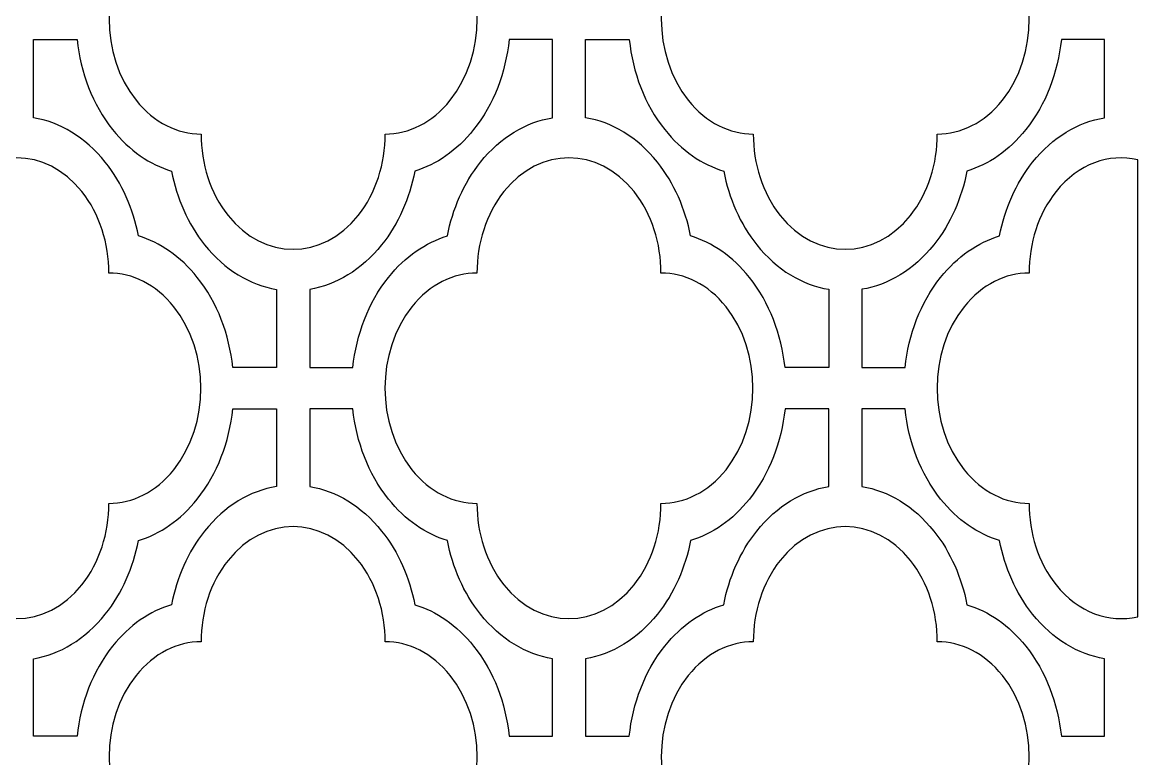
# Model space of a CAD drawing. Header units: centimetres. Extents: x -88 to 88, y -108 to 108.
# Drawn here: x -60.5 to -6.4, y 35.7 to 71.5 of the extents above; entities that cross this region are included whole.
import ezdxf

# ---------------------------------------------------------------- set-up
doc = ezdxf.new("R2010")
doc.units = ezdxf.units.CM
doc.header["$MEASUREMENT"] = 0
doc.layers.add('layer 1', color=7, linetype='Continuous')

msp = doc.modelspace()

# ---------------------------------------------------------------- linework, layer by layer
at = {"layer": 'layer 1', "color": 114}
for points, knots in [([(-42.93481, 66.0693), (-42.9353, 64.63864), (-43.37127, 63.20817), (-44.24271, 62.11687), (-44.24271, 62.11687), (-45.98659, 59.93302), (-48.81504, 59.93304), (-50.55892, 62.11687), (-50.55892, 62.11687), (-51.43035, 63.20817), (-51.86634, 64.63862), (-51.86683, 66.0693), (-51.86683, 66.0693), (-53.00926, 66.0699), (-54.15155, 66.61587), (-55.02298, 67.70716), (-55.02298, 67.70716), (-56.76686, 69.891), (-56.76686, 73.43304), (-55.02298, 75.61687), (-55.02298, 75.61687), (-54.1516, 76.70809), (-53.00941, 77.25405), (-51.86705, 77.25473), (-51.86705, 77.25473), (-51.86657, 78.68547), (-51.43056, 80.11602), (-50.55908, 81.20737), (-50.55908, 81.20737), (-48.81511, 83.39132), (-45.98652, 83.3913), (-44.24256, 81.20736), (-44.24256, 81.20736), (-43.37108, 80.11602), (-42.93508, 78.68549), (-42.93459, 77.25476), (-42.93459, 77.25476), (-41.79223, 77.25407), (-40.65003, 76.70809), (-39.77865, 75.61687), (-39.77865, 75.61687), (-38.03477, 73.43304), (-38.03477, 69.891), (-39.77865, 67.70716), (-39.77865, 67.70716), (-40.65009, 66.61587), (-41.79236, 66.0699), (-42.93481, 66.0693)], [0, 0, 0, 0, 0.07692308, 0.07692308, 0.07692308, 0.07692308, 0.15384615, 0.15384615, 0.15384615, 0.15384615, 0.23076923, 0.23076923, 0.23076923, 0.23076923, 0.30769231, 0.30769231, 0.30769231, 0.30769231, 0.38461538, 0.38461538, 0.38461538, 0.38461538, 0.46153846, 0.46153846, 0.46153846, 0.46153846, 0.53846154, 0.53846154, 0.53846154, 0.53846154, 0.61538462, 0.61538462, 0.61538462, 0.61538462, 0.69230769, 0.69230769, 0.69230769, 0.69230769, 0.76923077, 0.76923077, 0.76923077, 0.76923077, 0.84615385, 0.84615385, 0.84615385, 0.84615385, 1, 1, 1, 1]), ([(-25.06943, 77.25501), (-25.06894, 78.68567), (-24.63297, 80.11614), (-23.76153, 81.20744), (-23.76153, 81.20744), (-22.01764, 83.39129), (-19.1892, 83.39128), (-17.44532, 81.20744), (-17.44532, 81.20744), (-16.57389, 80.11614), (-16.1379, 78.68569), (-16.13741, 77.25501), (-16.13741, 77.25501), (-14.99497, 77.25441), (-13.85269, 76.70844), (-12.98126, 75.61715), (-12.98126, 75.61715), (-11.23738, 73.43331), (-11.23738, 69.89127), (-12.98126, 67.70744), (-12.98126, 67.70744), (-13.85264, 66.61622), (-14.99482, 66.07026), (-16.13719, 66.06958), (-16.13719, 66.06958), (-16.13767, 64.63884), (-16.57367, 63.20829), (-17.44516, 62.11694), (-17.44516, 62.11694), (-19.18912, 59.93299), (-22.01771, 59.93301), (-23.76168, 62.11695), (-23.76168, 62.11695), (-24.63316, 63.20829), (-25.06916, 64.63882), (-25.06964, 66.06956), (-25.06964, 66.06956), (-26.21201, 66.07024), (-27.3542, 66.61622), (-28.22558, 67.70744), (-28.22558, 67.70744), (-29.96947, 69.89127), (-29.96947, 73.43331), (-28.22558, 75.61715), (-28.22558, 75.61715), (-27.35415, 76.70844), (-26.21187, 77.25441), (-25.06943, 77.25501)], [0, 0, 0, 0, 0.07692308, 0.07692308, 0.07692308, 0.07692308, 0.15384615, 0.15384615, 0.15384615, 0.15384615, 0.23076923, 0.23076923, 0.23076923, 0.23076923, 0.30769231, 0.30769231, 0.30769231, 0.30769231, 0.38461538, 0.38461538, 0.38461538, 0.38461538, 0.46153846, 0.46153846, 0.46153846, 0.46153846, 0.53846154, 0.53846154, 0.53846154, 0.53846154, 0.61538462, 0.61538462, 0.61538462, 0.61538462, 0.69230769, 0.69230769, 0.69230769, 0.69230769, 0.76923077, 0.76923077, 0.76923077, 0.76923077, 0.84615385, 0.84615385, 0.84615385, 0.84615385, 1, 1, 1, 1]), ([(-48.20475, 54.7377), (-48.20475, 54.7377), (-48.20474, 58.53175), (-48.20474, 58.53175), (-48.20474, 58.53175), (-49.48168, 58.74401), (-50.71506, 59.46437), (-51.69605, 60.69286), (-51.69605, 60.69286), (-52.51343, 61.71646), (-53.04913, 62.95947), (-53.30312, 64.27066), (-53.30312, 64.27066), (-54.35014, 64.58875), (-55.34273, 65.25956), (-56.16011, 66.28315), (-56.16011, 66.28315), (-57.14114, 67.51169), (-57.71641, 69.05628), (-57.88588, 70.65547), (-57.88588, 70.65547), (-57.88588, 70.65547), (-60.0081, 70.65544), (-60.0081, 70.65544), (-60.0081, 70.65544), (-60.0081, 70.65544), (-60.00811, 66.86111), (-60.00811, 66.86111), (-60.00811, 66.86111), (-58.73114, 66.64886), (-57.49778, 65.92847), (-56.51679, 64.69998), (-56.51679, 64.69998), (-55.69942, 63.67639), (-55.16375, 62.43339), (-54.90975, 61.12223), (-54.90975, 61.12223), (-53.86271, 60.80415), (-52.87011, 60.13329), (-52.05273, 59.10969), (-52.05273, 59.10969), (-51.07175, 57.88122), (-50.4965, 56.33673), (-50.32699, 54.73764), (-50.32699, 54.73764), (-50.32699, 54.73764), (-48.20475, 54.7377), (-48.20475, 54.7377)], [0, 0, 0, 0, 0.07692308, 0.07692308, 0.07692308, 0.07692308, 0.15384615, 0.15384615, 0.15384615, 0.15384615, 0.23076923, 0.23076923, 0.23076923, 0.23076923, 0.30769231, 0.30769231, 0.30769231, 0.30769231, 0.38461538, 0.38461538, 0.38461538, 0.38461538, 0.46153846, 0.46153846, 0.46153846, 0.46153846, 0.53846154, 0.53846154, 0.53846154, 0.53846154, 0.61538462, 0.61538462, 0.61538462, 0.61538462, 0.69230769, 0.69230769, 0.69230769, 0.69230769, 0.76923077, 0.76923077, 0.76923077, 0.76923077, 0.84615385, 0.84615385, 0.84615385, 0.84615385, 1, 1, 1, 1]), ([(-46.5969, 54.7377), (-46.5969, 54.7377), (-46.59689, 58.53172), (-46.59689, 58.53172), (-46.59689, 58.53172), (-45.31993, 58.74396), (-44.08658, 59.46436), (-43.10559, 60.69286), (-43.10559, 60.69286), (-42.28822, 61.71643), (-41.75252, 62.95947), (-41.49853, 64.27065), (-41.49853, 64.27065), (-40.4515, 64.58873), (-39.45891, 65.25955), (-38.64152, 66.28314), (-38.64152, 66.28314), (-37.66051, 67.51166), (-37.08525, 69.05625), (-36.91577, 70.65542), (-36.91577, 70.65542), (-36.91577, 70.65542), (-34.81855, 70.65542), (-34.81855, 70.65542), (-34.81855, 70.65542), (-34.81855, 70.65542), (-34.81855, 69.62255), (-34.81855, 69.62255), (-34.81855, 69.62255), (-34.81855, 69.62255), (-34.81855, 66.86139), (-34.81855, 66.86139), (-34.81855, 66.86139), (-36.09551, 66.64915), (-37.32886, 65.92875), (-38.30985, 64.70025), (-38.30985, 64.70025), (-39.12722, 63.67667), (-39.66292, 62.43364), (-39.91691, 61.12246), (-39.91691, 61.12246), (-40.96394, 60.80438), (-41.95653, 60.13356), (-42.77392, 59.10997), (-42.77392, 59.10997), (-43.75493, 57.88145), (-44.33019, 56.33686), (-44.49967, 54.73768), (-44.49967, 54.73768), (-44.49967, 54.73768), (-46.5969, 54.7377), (-46.5969, 54.7377)], [0, 0, 0, 0, 0.07142857, 0.07142857, 0.07142857, 0.07142857, 0.14285714, 0.14285714, 0.14285714, 0.14285714, 0.21428571, 0.21428571, 0.21428571, 0.21428571, 0.28571429, 0.28571429, 0.28571429, 0.28571429, 0.35714286, 0.35714286, 0.35714286, 0.35714286, 0.42857143, 0.42857143, 0.42857143, 0.42857143, 0.5, 0.5, 0.5, 0.5, 0.57142857, 0.57142857, 0.57142857, 0.57142857, 0.64285714, 0.64285714, 0.64285714, 0.64285714, 0.71428571, 0.71428571, 0.71428571, 0.71428571, 0.78571429, 0.78571429, 0.78571429, 0.78571429, 0.85714286, 0.85714286, 0.85714286, 0.85714286, 1, 1, 1, 1]), ([(-21.40734, 54.73768), (-21.40734, 54.73768), (-21.40733, 58.532), (-21.40733, 58.532), (-21.40733, 58.532), (-22.6843, 58.74425), (-23.91766, 59.46464), (-24.89865, 60.69313), (-24.89865, 60.69313), (-25.71602, 61.71671), (-26.25169, 62.95972), (-26.50569, 64.27088), (-26.50569, 64.27088), (-27.55273, 64.58896), (-28.54533, 65.25982), (-29.36271, 66.28342), (-29.36271, 66.28342), (-30.34369, 67.51189), (-30.91894, 69.05638), (-31.08845, 70.65547), (-31.08845, 70.65547), (-31.08845, 70.65547), (-33.2107, 70.65544), (-33.2107, 70.65544), (-33.2107, 70.65544), (-33.2107, 70.65544), (-33.2107, 69.67482), (-33.2107, 69.67482), (-33.2107, 69.67482), (-33.2107, 69.67482), (-33.2107, 66.86136), (-33.2107, 66.86136), (-33.2107, 66.86136), (-31.93376, 66.6491), (-30.70038, 65.92873), (-29.71939, 64.70025), (-29.71939, 64.70025), (-28.90201, 63.67665), (-28.36631, 62.43364), (-28.11232, 61.12245), (-28.11232, 61.12245), (-27.0653, 60.80436), (-26.07271, 60.13354), (-25.25533, 59.10996), (-25.25533, 59.10996), (-24.2743, 57.88142), (-23.69903, 56.33683), (-23.52956, 54.73764), (-23.52956, 54.73764), (-23.52956, 54.73764), (-21.40734, 54.73768), (-21.40734, 54.73768)], [0, 0, 0, 0, 0.07142857, 0.07142857, 0.07142857, 0.07142857, 0.14285714, 0.14285714, 0.14285714, 0.14285714, 0.21428571, 0.21428571, 0.21428571, 0.21428571, 0.28571429, 0.28571429, 0.28571429, 0.28571429, 0.35714286, 0.35714286, 0.35714286, 0.35714286, 0.42857143, 0.42857143, 0.42857143, 0.42857143, 0.5, 0.5, 0.5, 0.5, 0.57142857, 0.57142857, 0.57142857, 0.57142857, 0.64285714, 0.64285714, 0.64285714, 0.64285714, 0.71428571, 0.71428571, 0.71428571, 0.71428571, 0.78571429, 0.78571429, 0.78571429, 0.78571429, 0.85714286, 0.85714286, 0.85714286, 0.85714286, 1, 1, 1, 1]), ([(-19.7995, 54.7377), (-19.7995, 54.7377), (-19.79954, 58.53199), (-19.79954, 58.53199), (-19.79954, 58.53199), (-18.52257, 58.74423), (-17.2892, 59.46462), (-16.30819, 60.69313), (-16.30819, 60.69313), (-15.49082, 61.7167), (-14.95512, 62.95972), (-14.70111, 64.27089), (-14.70111, 64.27089), (-13.65409, 64.58896), (-12.66149, 65.25984), (-11.84413, 66.28342), (-11.84413, 66.28342), (-10.86316, 67.51187), (-10.28787, 69.05634), (-10.11836, 70.65541), (-10.11836, 70.65541), (-10.11836, 70.65541), (-8.02115, 70.65541), (-8.02115, 70.65541), (-8.02115, 70.65541), (-8.02115, 70.65541), (-8.02115, 70.65541), (-8.02115, 70.65541), (-8.02115, 70.65541), (-8.02115, 70.65541), (-8.02114, 69.63229), (-8.02114, 69.63229), (-8.02114, 69.63229), (-8.02114, 69.63229), (-8.0211, 66.86112), (-8.0211, 66.86112), (-8.0211, 66.86112), (-9.29808, 66.64888), (-10.53145, 65.92849), (-11.51246, 64.69998), (-11.51246, 64.69998), (-12.32982, 63.67641), (-12.86553, 62.43339), (-13.11953, 61.12222), (-13.11953, 61.12222), (-14.16656, 60.80415), (-15.15915, 60.13327), (-15.97652, 59.10969), (-15.97652, 59.10969), (-16.95748, 57.88124), (-17.53278, 56.33677), (-17.70229, 54.7377), (-17.70229, 54.7377), (-17.70229, 54.7377), (-19.7995, 54.7377), (-19.7995, 54.7377)], [0, 0, 0, 0, 0.06666667, 0.06666667, 0.06666667, 0.06666667, 0.13333333, 0.13333333, 0.13333333, 0.13333333, 0.2, 0.2, 0.2, 0.2, 0.26666667, 0.26666667, 0.26666667, 0.26666667, 0.33333333, 0.33333333, 0.33333333, 0.33333333, 0.4, 0.4, 0.4, 0.4, 0.46666667, 0.46666667, 0.46666667, 0.46666667, 0.53333333, 0.53333333, 0.53333333, 0.53333333, 0.6, 0.6, 0.6, 0.6, 0.66666667, 0.66666667, 0.66666667, 0.66666667, 0.73333333, 0.73333333, 0.73333333, 0.73333333, 0.8, 0.8, 0.8, 0.8, 0.86666667, 0.86666667, 0.86666667, 0.86666667, 1, 1, 1, 1]), ([(-56.34601, 48.1381), (-56.3465, 46.70744), (-56.78247, 45.27697), (-57.65391, 44.18567), (-57.65391, 44.18567), (-59.3978, 42.00182), (-62.22624, 42.00183), (-63.97012, 44.18567), (-63.97012, 44.18567), (-64.84155, 45.27697), (-65.27754, 46.70741), (-65.27803, 48.1381), (-65.27803, 48.1381), (-66.42047, 48.1387), (-67.56275, 48.68467), (-68.43418, 49.77595), (-68.43418, 49.77595), (-70.17806, 51.9598), (-70.17806, 55.50184), (-68.43418, 57.68567), (-68.43418, 57.68567), (-67.5628, 58.77689), (-66.42062, 59.32285), (-65.27825, 59.32353), (-65.27825, 59.32353), (-65.27777, 60.75427), (-64.84177, 62.18482), (-63.97028, 63.27617), (-63.97028, 63.27617), (-62.22632, 65.46012), (-59.39773, 65.4601), (-57.65376, 63.27616), (-57.65376, 63.27616), (-56.78228, 62.18482), (-56.34628, 60.75429), (-56.3458, 59.32355), (-56.3458, 59.32355), (-55.20343, 59.32287), (-54.06124, 58.77689), (-53.18986, 57.68567), (-53.18986, 57.68567), (-51.44597, 55.50184), (-51.44597, 51.9598), (-53.18986, 49.77595), (-53.18986, 49.77595), (-54.06129, 48.68467), (-55.20357, 48.1387), (-56.34601, 48.1381)], [0, 0, 0, 0, 0.07692308, 0.07692308, 0.07692308, 0.07692308, 0.15384615, 0.15384615, 0.15384615, 0.15384615, 0.23076923, 0.23076923, 0.23076923, 0.23076923, 0.30769231, 0.30769231, 0.30769231, 0.30769231, 0.38461538, 0.38461538, 0.38461538, 0.38461538, 0.46153846, 0.46153846, 0.46153846, 0.46153846, 0.53846154, 0.53846154, 0.53846154, 0.53846154, 0.61538462, 0.61538462, 0.61538462, 0.61538462, 0.69230769, 0.69230769, 0.69230769, 0.69230769, 0.76923077, 0.76923077, 0.76923077, 0.76923077, 0.84615385, 0.84615385, 0.84615385, 0.84615385, 1, 1, 1, 1]), ([(-38.48063, 59.32381), (-38.48014, 60.75447), (-38.04417, 62.18494), (-37.17273, 63.27624), (-37.17273, 63.27624), (-35.42885, 65.46008), (-32.6004, 65.46007), (-30.85652, 63.27624), (-30.85652, 63.27624), (-29.98509, 62.18494), (-29.5491, 60.75449), (-29.54861, 59.32381), (-29.54861, 59.32381), (-28.40618, 59.32321), (-27.26389, 58.77724), (-26.39246, 57.68595), (-26.39246, 57.68595), (-24.64858, 55.5021), (-24.64858, 51.96007), (-26.39246, 49.77623), (-26.39246, 49.77623), (-27.26384, 48.68501), (-28.40603, 48.13906), (-29.54839, 48.13838), (-29.54839, 48.13838), (-29.54887, 46.70764), (-29.98488, 45.27709), (-30.85636, 44.18574), (-30.85636, 44.18574), (-32.60033, 42.00179), (-35.42892, 42.00181), (-37.17288, 44.18575), (-37.17288, 44.18575), (-38.04436, 45.27709), (-38.48036, 46.70762), (-38.48085, 48.13835), (-38.48085, 48.13835), (-39.62321, 48.13904), (-40.76541, 48.68501), (-41.63679, 49.77623), (-41.63679, 49.77623), (-43.38067, 51.96007), (-43.38067, 55.5021), (-41.63679, 57.68595), (-41.63679, 57.68595), (-40.76535, 58.77724), (-39.62308, 59.32321), (-38.48063, 59.32381)], [0, 0, 0, 0, 0.07692308, 0.07692308, 0.07692308, 0.07692308, 0.15384615, 0.15384615, 0.15384615, 0.15384615, 0.23076923, 0.23076923, 0.23076923, 0.23076923, 0.30769231, 0.30769231, 0.30769231, 0.30769231, 0.38461538, 0.38461538, 0.38461538, 0.38461538, 0.46153846, 0.46153846, 0.46153846, 0.46153846, 0.53846154, 0.53846154, 0.53846154, 0.53846154, 0.61538462, 0.61538462, 0.61538462, 0.61538462, 0.69230769, 0.69230769, 0.69230769, 0.69230769, 0.76923077, 0.76923077, 0.76923077, 0.76923077, 0.84615385, 0.84615385, 0.84615385, 0.84615385, 1, 1, 1, 1]), ([(-6.41334, 64.82333), (-6.41334, 64.82333), (-6.41334, 42.63859), (-6.41334, 42.63859), (-6.41334, 42.63859), (-7.80699, 42.32097), (-9.2981, 42.83667), (-10.37533, 44.18567), (-10.37533, 44.18567), (-11.24676, 45.27697), (-11.68274, 46.70741), (-11.68324, 48.1381), (-11.68324, 48.1381), (-12.82567, 48.1387), (-13.96795, 48.68467), (-14.83939, 49.77595), (-14.83939, 49.77595), (-16.58326, 51.9598), (-16.58326, 55.50184), (-14.83939, 57.68567), (-14.83939, 57.68567), (-13.96801, 58.77689), (-12.82582, 59.32285), (-11.68346, 59.32353), (-11.68346, 59.32353), (-11.68298, 60.75427), (-11.24697, 62.18482), (-10.37549, 63.27617), (-10.37549, 63.27617), (-9.29821, 64.62523), (-7.80705, 65.14096), (-6.41334, 64.82333)], [0, 0, 0, 0, 0.11111111, 0.11111111, 0.11111111, 0.11111111, 0.22222222, 0.22222222, 0.22222222, 0.22222222, 0.33333333, 0.33333333, 0.33333333, 0.33333333, 0.44444444, 0.44444444, 0.44444444, 0.44444444, 0.55555556, 0.55555556, 0.55555556, 0.55555556, 0.66666667, 0.66666667, 0.66666667, 0.66666667, 0.77777778, 0.77777778, 0.77777778, 0.77777778, 1, 1, 1, 1]), ([(-60.0081, 36.83781), (-60.0081, 36.83781), (-57.88586, 36.8378), (-57.88586, 36.8378), (-57.88586, 36.8378), (-57.71639, 38.43698), (-57.14113, 39.98157), (-56.16011, 41.21009), (-56.16011, 41.21009), (-55.34273, 42.23367), (-54.35013, 42.9045), (-53.3031, 43.22258), (-53.3031, 43.22258), (-53.04911, 44.53376), (-52.51341, 45.77679), (-51.69605, 46.80037), (-51.69605, 46.80037), (-50.71506, 48.02886), (-49.48171, 48.74927), (-48.20474, 48.96151), (-48.20474, 48.96151), (-48.20474, 48.96151), (-48.20474, 52.72422), (-48.20474, 52.72422), (-48.20474, 52.72422), (-48.20474, 52.72422), (-50.32698, 52.72422), (-50.32698, 52.72422), (-50.32698, 52.72422), (-50.49645, 51.12505), (-51.07171, 49.58046), (-52.05273, 48.35194), (-52.05273, 48.35194), (-52.87011, 47.32835), (-53.86271, 46.65752), (-54.90973, 46.33945), (-54.90973, 46.33945), (-55.16373, 45.02827), (-55.69943, 43.78523), (-56.51679, 42.76166), (-56.51679, 42.76166), (-57.49778, 41.53316), (-58.73113, 40.81276), (-60.0081, 40.60051), (-60.0081, 40.60051), (-60.0081, 40.60051), (-60.0081, 36.83781), (-60.0081, 36.83781)], [0, 0, 0, 0, 0.07692308, 0.07692308, 0.07692308, 0.07692308, 0.15384615, 0.15384615, 0.15384615, 0.15384615, 0.23076923, 0.23076923, 0.23076923, 0.23076923, 0.30769231, 0.30769231, 0.30769231, 0.30769231, 0.38461538, 0.38461538, 0.38461538, 0.38461538, 0.46153846, 0.46153846, 0.46153846, 0.46153846, 0.53846154, 0.53846154, 0.53846154, 0.53846154, 0.61538462, 0.61538462, 0.61538462, 0.61538462, 0.69230769, 0.69230769, 0.69230769, 0.69230769, 0.76923077, 0.76923077, 0.76923077, 0.76923077, 0.84615385, 0.84615385, 0.84615385, 0.84615385, 1, 1, 1, 1]), ([(-34.81855, 36.83781), (-34.81855, 36.83781), (-36.91575, 36.83776), (-36.91575, 36.83776), (-36.91575, 36.83776), (-37.08522, 38.43695), (-37.66049, 39.98154), (-38.64152, 41.21007), (-38.64152, 41.21007), (-39.4589, 42.23366), (-40.45149, 42.90448), (-41.49851, 43.22256), (-41.49851, 43.22256), (-41.75251, 44.53376), (-42.2882, 45.77677), (-43.10559, 46.80037), (-43.10559, 46.80037), (-44.08658, 48.02885), (-45.31995, 48.74922), (-46.59689, 48.96148), (-46.59689, 48.96148), (-46.59689, 48.96148), (-46.59691, 52.72424), (-46.59691, 52.72424), (-46.59691, 52.72424), (-46.59691, 52.72424), (-44.49965, 52.72427), (-44.49965, 52.72427), (-44.49965, 52.72427), (-44.33015, 51.12518), (-43.7549, 49.58069), (-42.77392, 48.35222), (-42.77392, 48.35222), (-41.95653, 47.32862), (-40.96394, 46.65776), (-39.91689, 46.33967), (-39.91689, 46.33967), (-39.6629, 45.02851), (-39.12723, 43.78551), (-38.30985, 42.76192), (-38.30985, 42.76192), (-37.32886, 41.53344), (-36.0955, 40.81305), (-34.81854, 40.60079), (-34.81854, 40.60079), (-34.81854, 40.60079), (-34.81855, 37.87068), (-34.81855, 37.87068), (-34.81855, 37.87068), (-34.81855, 37.87068), (-34.81855, 37.87067), (-34.81855, 37.87067), (-34.81855, 37.87067), (-34.81855, 37.87067), (-34.81855, 36.83781), (-34.81855, 36.83781)], [0, 0, 0, 0, 0.06666667, 0.06666667, 0.06666667, 0.06666667, 0.13333333, 0.13333333, 0.13333333, 0.13333333, 0.2, 0.2, 0.2, 0.2, 0.26666667, 0.26666667, 0.26666667, 0.26666667, 0.33333333, 0.33333333, 0.33333333, 0.33333333, 0.4, 0.4, 0.4, 0.4, 0.46666667, 0.46666667, 0.46666667, 0.46666667, 0.53333333, 0.53333333, 0.53333333, 0.53333333, 0.6, 0.6, 0.6, 0.6, 0.66666667, 0.66666667, 0.66666667, 0.66666667, 0.73333333, 0.73333333, 0.73333333, 0.73333333, 0.8, 0.8, 0.8, 0.8, 0.86666667, 0.86666667, 0.86666667, 0.86666667, 1, 1, 1, 1]), ([(-33.2107, 36.83781), (-33.21071, 38.09213), (-33.21074, 39.34647), (-33.21075, 40.60078), (-33.21075, 40.60078), (-31.93377, 40.81303), (-30.7004, 41.53342), (-29.71939, 42.76192), (-29.71939, 42.76192), (-28.90203, 43.7855), (-28.36632, 45.02851), (-28.11232, 46.33969), (-28.11232, 46.33969), (-27.06529, 46.65776), (-26.0727, 47.32864), (-25.25533, 48.35222), (-25.25533, 48.35222), (-24.27437, 49.58067), (-23.69907, 51.12513), (-23.52956, 52.72421), (-23.52956, 52.72421), (-23.52956, 52.72421), (-21.40734, 52.72421), (-21.40734, 52.72421), (-21.40734, 52.72421), (-21.40734, 52.72421), (-21.40734, 52.72421), (-21.40734, 52.72421), (-21.40734, 52.72421), (-21.40734, 52.72421), (-21.40733, 51.73244), (-21.40733, 51.73244), (-21.40733, 51.73244), (-21.40733, 51.73244), (-21.4073, 48.96124), (-21.4073, 48.96124), (-21.4073, 48.96124), (-22.68427, 48.749), (-23.91764, 48.02861), (-24.89865, 46.8001), (-24.89865, 46.8001), (-25.71601, 45.77652), (-26.25172, 44.53351), (-26.50572, 43.22234), (-26.50572, 43.22234), (-27.55275, 42.90427), (-28.54535, 42.23338), (-29.36271, 41.20981), (-29.36271, 41.20981), (-30.34367, 39.98136), (-30.91897, 38.43689), (-31.08848, 36.83781), (-31.08848, 36.83781), (-31.08848, 36.83781), (-33.2107, 36.83781), (-33.2107, 36.83781)], [0, 0, 0, 0, 0.06666667, 0.06666667, 0.06666667, 0.06666667, 0.13333333, 0.13333333, 0.13333333, 0.13333333, 0.2, 0.2, 0.2, 0.2, 0.26666667, 0.26666667, 0.26666667, 0.26666667, 0.33333333, 0.33333333, 0.33333333, 0.33333333, 0.4, 0.4, 0.4, 0.4, 0.46666667, 0.46666667, 0.46666667, 0.46666667, 0.53333333, 0.53333333, 0.53333333, 0.53333333, 0.6, 0.6, 0.6, 0.6, 0.66666667, 0.66666667, 0.66666667, 0.66666667, 0.73333333, 0.73333333, 0.73333333, 0.73333333, 0.8, 0.8, 0.8, 0.8, 0.86666667, 0.86666667, 0.86666667, 0.86666667, 1, 1, 1, 1]), ([(-8.02115, 36.8378), (-8.02115, 36.8378), (-10.11839, 36.83776), (-10.11839, 36.83776), (-10.11839, 36.83776), (-10.28789, 38.43685), (-10.86315, 39.98133), (-11.84413, 41.20981), (-11.84413, 41.20981), (-12.66151, 42.23341), (-13.6541, 42.90427), (-14.70115, 43.22235), (-14.70115, 43.22235), (-14.95514, 44.53351), (-15.49081, 45.77651), (-16.30819, 46.8001), (-16.30819, 46.8001), (-17.28918, 48.02859), (-18.52254, 48.74898), (-19.79951, 48.96123), (-19.79951, 48.96123), (-19.79951, 48.96123), (-19.7995, 51.71228), (-19.7995, 51.71228), (-19.7995, 51.71228), (-19.7995, 51.71228), (-19.7995, 52.72423), (-19.7995, 52.72423), (-19.7995, 52.72423), (-19.7995, 52.72423), (-17.70229, 52.72427), (-17.70229, 52.72427), (-17.70229, 52.72427), (-17.53282, 51.12508), (-16.95755, 49.58049), (-15.97652, 48.35195), (-15.97652, 48.35195), (-15.15914, 47.32836), (-14.16655, 46.65755), (-13.11953, 46.33946), (-13.11953, 46.33946), (-12.86554, 45.02827), (-12.32984, 43.78526), (-11.51246, 42.76166), (-11.51246, 42.76166), (-10.53147, 41.53317), (-9.29809, 40.8128), (-8.02115, 40.60055), (-8.02115, 40.60055), (-8.02115, 40.60055), (-8.02115, 37.87815), (-8.02115, 37.87815), (-8.02115, 37.87815), (-8.02115, 37.87815), (-8.02115, 37.87068), (-8.02115, 37.87068), (-8.02115, 37.87068), (-8.02115, 37.87068), (-8.02115, 36.83781), (-8.02115, 36.83781), (-8.02115, 36.83781), (-8.02115, 36.83781), (-8.02115, 36.8378), (-8.02115, 36.8378)], [0, 0, 0, 0, 0.05882353, 0.05882353, 0.05882353, 0.05882353, 0.11764706, 0.11764706, 0.11764706, 0.11764706, 0.17647059, 0.17647059, 0.17647059, 0.17647059, 0.23529412, 0.23529412, 0.23529412, 0.23529412, 0.29411765, 0.29411765, 0.29411765, 0.29411765, 0.35294118, 0.35294118, 0.35294118, 0.35294118, 0.41176471, 0.41176471, 0.41176471, 0.41176471, 0.47058824, 0.47058824, 0.47058824, 0.47058824, 0.52941176, 0.52941176, 0.52941176, 0.52941176, 0.58823529, 0.58823529, 0.58823529, 0.58823529, 0.64705882, 0.64705882, 0.64705882, 0.64705882, 0.70588235, 0.70588235, 0.70588235, 0.70588235, 0.76470588, 0.76470588, 0.76470588, 0.76470588, 0.82352941, 0.82352941, 0.82352941, 0.82352941, 0.88235294, 0.88235294, 0.88235294, 0.88235294, 1, 1, 1, 1]), ([(-51.86683, 41.42393), (-51.86634, 42.85459), (-51.43037, 44.28506), (-50.55893, 45.37636), (-50.55893, 45.37636), (-48.81504, 47.5602), (-45.98659, 47.56019), (-44.24272, 45.37636), (-44.24272, 45.37636), (-43.37128, 44.28506), (-42.9353, 42.85461), (-42.93481, 41.42393), (-42.93481, 41.42393), (-41.79237, 41.42333), (-40.65009, 40.87736), (-39.77865, 39.78607), (-39.77865, 39.78607), (-38.03478, 37.60222), (-38.03478, 34.06019), (-39.77865, 31.87635), (-39.77865, 31.87635), (-40.65003, 30.78513), (-41.79222, 30.23918), (-42.93458, 30.23849), (-42.93458, 30.23849), (-42.93507, 28.80776), (-43.37107, 27.37721), (-44.24256, 26.28586), (-44.24256, 26.28586), (-45.98652, 24.10191), (-48.81511, 24.10193), (-50.55908, 26.28587), (-50.55908, 26.28587), (-51.43056, 27.37721), (-51.86656, 28.80773), (-51.86704, 30.23847), (-51.86704, 30.23847), (-53.0094, 30.23915), (-54.1516, 30.78513), (-55.02298, 31.87635), (-55.02298, 31.87635), (-56.76686, 34.06019), (-56.76686, 37.60222), (-55.02298, 39.78607), (-55.02298, 39.78607), (-54.15155, 40.87736), (-53.00927, 41.42333), (-51.86683, 41.42393)], [0, 0, 0, 0, 0.07692308, 0.07692308, 0.07692308, 0.07692308, 0.15384615, 0.15384615, 0.15384615, 0.15384615, 0.23076923, 0.23076923, 0.23076923, 0.23076923, 0.30769231, 0.30769231, 0.30769231, 0.30769231, 0.38461538, 0.38461538, 0.38461538, 0.38461538, 0.46153846, 0.46153846, 0.46153846, 0.46153846, 0.53846154, 0.53846154, 0.53846154, 0.53846154, 0.61538462, 0.61538462, 0.61538462, 0.61538462, 0.69230769, 0.69230769, 0.69230769, 0.69230769, 0.76923077, 0.76923077, 0.76923077, 0.76923077, 0.84615385, 0.84615385, 0.84615385, 0.84615385, 1, 1, 1, 1]), ([(-16.13741, 30.23822), (-16.1379, 28.80756), (-16.57387, 27.37709), (-17.44531, 26.28579), (-17.44531, 26.28579), (-19.1892, 24.10194), (-22.01764, 24.10195), (-23.76152, 26.28579), (-23.76152, 26.28579), (-24.63295, 27.37709), (-25.06894, 28.80753), (-25.06943, 30.23822), (-25.06943, 30.23822), (-26.21186, 30.23882), (-27.35415, 30.78479), (-28.22558, 31.87607), (-28.22558, 31.87607), (-29.96946, 34.05992), (-29.96946, 37.60195), (-28.22558, 39.78579), (-28.22558, 39.78579), (-27.3542, 40.87701), (-26.21202, 41.42297), (-25.06965, 41.42365), (-25.06965, 41.42365), (-25.06917, 42.85439), (-24.63317, 44.28493), (-23.76168, 45.37629), (-23.76168, 45.37629), (-22.01771, 47.56024), (-19.18912, 47.56021), (-17.44516, 45.37628), (-17.44516, 45.37628), (-16.57368, 44.28493), (-16.13768, 42.85441), (-16.13719, 41.42367), (-16.13719, 41.42367), (-14.99483, 41.42299), (-13.85264, 40.87701), (-12.98126, 39.78579), (-12.98126, 39.78579), (-11.23737, 37.60195), (-11.23737, 34.05992), (-12.98126, 31.87607), (-12.98126, 31.87607), (-13.85269, 30.78479), (-14.99496, 30.23882), (-16.13741, 30.23822)], [0, 0, 0, 0, 0.07692308, 0.07692308, 0.07692308, 0.07692308, 0.15384615, 0.15384615, 0.15384615, 0.15384615, 0.23076923, 0.23076923, 0.23076923, 0.23076923, 0.30769231, 0.30769231, 0.30769231, 0.30769231, 0.38461538, 0.38461538, 0.38461538, 0.38461538, 0.46153846, 0.46153846, 0.46153846, 0.46153846, 0.53846154, 0.53846154, 0.53846154, 0.53846154, 0.61538462, 0.61538462, 0.61538462, 0.61538462, 0.69230769, 0.69230769, 0.69230769, 0.69230769, 0.76923077, 0.76923077, 0.76923077, 0.76923077, 0.84615385, 0.84615385, 0.84615385, 0.84615385, 1, 1, 1, 1])]:
    msp.add_open_spline(points, degree=3, knots=knots, dxfattribs=at)
at = {"layer": 'layer 1', "color": 250, "lineweight": 9}
for points, knots in [([(-42.93481, 66.0693), (-42.9353, 64.63864), (-43.37127, 63.20817), (-44.24271, 62.11687), (-44.24271, 62.11687), (-45.98659, 59.93302), (-48.81504, 59.93304), (-50.55892, 62.11687), (-50.55892, 62.11687), (-51.43035, 63.20817), (-51.86634, 64.63862), (-51.86683, 66.0693), (-51.86683, 66.0693), (-53.00926, 66.0699), (-54.15155, 66.61587), (-55.02298, 67.70716), (-55.02298, 67.70716), (-56.76686, 69.891), (-56.76686, 73.43304), (-55.02298, 75.61687), (-55.02298, 75.61687), (-54.1516, 76.70809), (-53.00941, 77.25405), (-51.86705, 77.25473), (-51.86705, 77.25473), (-51.86657, 78.68547), (-51.43056, 80.11602), (-50.55908, 81.20737), (-50.55908, 81.20737), (-48.81511, 83.39132), (-45.98652, 83.3913), (-44.24256, 81.20736), (-44.24256, 81.20736), (-43.37108, 80.11602), (-42.93508, 78.68549), (-42.93459, 77.25476), (-42.93459, 77.25476), (-41.79223, 77.25407), (-40.65003, 76.70809), (-39.77865, 75.61687), (-39.77865, 75.61687), (-38.03477, 73.43304), (-38.03477, 69.891), (-39.77865, 67.70716), (-39.77865, 67.70716), (-40.65009, 66.61587), (-41.79236, 66.0699), (-42.93481, 66.0693)], [0, 0, 0, 0, 0.07692308, 0.07692308, 0.07692308, 0.07692308, 0.15384615, 0.15384615, 0.15384615, 0.15384615, 0.23076923, 0.23076923, 0.23076923, 0.23076923, 0.30769231, 0.30769231, 0.30769231, 0.30769231, 0.38461538, 0.38461538, 0.38461538, 0.38461538, 0.46153846, 0.46153846, 0.46153846, 0.46153846, 0.53846154, 0.53846154, 0.53846154, 0.53846154, 0.61538462, 0.61538462, 0.61538462, 0.61538462, 0.69230769, 0.69230769, 0.69230769, 0.69230769, 0.76923077, 0.76923077, 0.76923077, 0.76923077, 0.84615385, 0.84615385, 0.84615385, 0.84615385, 1, 1, 1, 1]), ([(-25.06943, 77.25501), (-25.06894, 78.68567), (-24.63297, 80.11614), (-23.76153, 81.20744), (-23.76153, 81.20744), (-22.01764, 83.39129), (-19.1892, 83.39128), (-17.44532, 81.20744), (-17.44532, 81.20744), (-16.57389, 80.11614), (-16.1379, 78.68569), (-16.13741, 77.25501), (-16.13741, 77.25501), (-14.99497, 77.25441), (-13.85269, 76.70844), (-12.98126, 75.61715), (-12.98126, 75.61715), (-11.23738, 73.43331), (-11.23738, 69.89127), (-12.98126, 67.70744), (-12.98126, 67.70744), (-13.85264, 66.61622), (-14.99482, 66.07026), (-16.13719, 66.06958), (-16.13719, 66.06958), (-16.13767, 64.63884), (-16.57367, 63.20829), (-17.44516, 62.11694), (-17.44516, 62.11694), (-19.18912, 59.93299), (-22.01771, 59.93301), (-23.76168, 62.11695), (-23.76168, 62.11695), (-24.63316, 63.20829), (-25.06916, 64.63882), (-25.06964, 66.06956), (-25.06964, 66.06956), (-26.21201, 66.07024), (-27.3542, 66.61622), (-28.22558, 67.70744), (-28.22558, 67.70744), (-29.96947, 69.89127), (-29.96947, 73.43331), (-28.22558, 75.61715), (-28.22558, 75.61715), (-27.35415, 76.70844), (-26.21187, 77.25441), (-25.06943, 77.25501)], [0, 0, 0, 0, 0.07692308, 0.07692308, 0.07692308, 0.07692308, 0.15384615, 0.15384615, 0.15384615, 0.15384615, 0.23076923, 0.23076923, 0.23076923, 0.23076923, 0.30769231, 0.30769231, 0.30769231, 0.30769231, 0.38461538, 0.38461538, 0.38461538, 0.38461538, 0.46153846, 0.46153846, 0.46153846, 0.46153846, 0.53846154, 0.53846154, 0.53846154, 0.53846154, 0.61538462, 0.61538462, 0.61538462, 0.61538462, 0.69230769, 0.69230769, 0.69230769, 0.69230769, 0.76923077, 0.76923077, 0.76923077, 0.76923077, 0.84615385, 0.84615385, 0.84615385, 0.84615385, 1, 1, 1, 1]), ([(-48.20475, 54.7377), (-48.20475, 54.7377), (-48.20474, 58.53175), (-48.20474, 58.53175), (-48.20474, 58.53175), (-49.48168, 58.74401), (-50.71506, 59.46437), (-51.69605, 60.69286), (-51.69605, 60.69286), (-52.51343, 61.71646), (-53.04913, 62.95947), (-53.30312, 64.27066), (-53.30312, 64.27066), (-54.35014, 64.58875), (-55.34273, 65.25956), (-56.16011, 66.28315), (-56.16011, 66.28315), (-57.14114, 67.51169), (-57.71641, 69.05628), (-57.88588, 70.65547), (-57.88588, 70.65547), (-57.88588, 70.65547), (-60.0081, 70.65544), (-60.0081, 70.65544), (-60.0081, 70.65544), (-60.0081, 70.65544), (-60.00811, 66.86111), (-60.00811, 66.86111), (-60.00811, 66.86111), (-58.73114, 66.64886), (-57.49778, 65.92847), (-56.51679, 64.69998), (-56.51679, 64.69998), (-55.69942, 63.67639), (-55.16375, 62.43339), (-54.90975, 61.12223), (-54.90975, 61.12223), (-53.86271, 60.80415), (-52.87011, 60.13329), (-52.05273, 59.10969), (-52.05273, 59.10969), (-51.07175, 57.88122), (-50.4965, 56.33673), (-50.32699, 54.73764), (-50.32699, 54.73764), (-50.32699, 54.73764), (-48.20475, 54.7377), (-48.20475, 54.7377)], [0, 0, 0, 0, 0.07692308, 0.07692308, 0.07692308, 0.07692308, 0.15384615, 0.15384615, 0.15384615, 0.15384615, 0.23076923, 0.23076923, 0.23076923, 0.23076923, 0.30769231, 0.30769231, 0.30769231, 0.30769231, 0.38461538, 0.38461538, 0.38461538, 0.38461538, 0.46153846, 0.46153846, 0.46153846, 0.46153846, 0.53846154, 0.53846154, 0.53846154, 0.53846154, 0.61538462, 0.61538462, 0.61538462, 0.61538462, 0.69230769, 0.69230769, 0.69230769, 0.69230769, 0.76923077, 0.76923077, 0.76923077, 0.76923077, 0.84615385, 0.84615385, 0.84615385, 0.84615385, 1, 1, 1, 1]), ([(-46.5969, 54.7377), (-46.5969, 54.7377), (-46.59689, 58.53172), (-46.59689, 58.53172), (-46.59689, 58.53172), (-45.31993, 58.74396), (-44.08658, 59.46436), (-43.10559, 60.69286), (-43.10559, 60.69286), (-42.28822, 61.71643), (-41.75252, 62.95947), (-41.49853, 64.27065), (-41.49853, 64.27065), (-40.4515, 64.58873), (-39.45891, 65.25955), (-38.64152, 66.28314), (-38.64152, 66.28314), (-37.66051, 67.51166), (-37.08525, 69.05625), (-36.91577, 70.65542), (-36.91577, 70.65542), (-36.91577, 70.65542), (-34.81855, 70.65542), (-34.81855, 70.65542), (-34.81855, 70.65542), (-34.81855, 70.65542), (-34.81855, 69.62255), (-34.81855, 69.62255), (-34.81855, 69.62255), (-34.81855, 69.62255), (-34.81855, 66.86139), (-34.81855, 66.86139), (-34.81855, 66.86139), (-36.09551, 66.64915), (-37.32886, 65.92875), (-38.30985, 64.70025), (-38.30985, 64.70025), (-39.12722, 63.67667), (-39.66292, 62.43364), (-39.91691, 61.12246), (-39.91691, 61.12246), (-40.96394, 60.80438), (-41.95653, 60.13356), (-42.77392, 59.10997), (-42.77392, 59.10997), (-43.75493, 57.88145), (-44.33019, 56.33686), (-44.49967, 54.73768), (-44.49967, 54.73768), (-44.49967, 54.73768), (-46.5969, 54.7377), (-46.5969, 54.7377)], [0, 0, 0, 0, 0.07142857, 0.07142857, 0.07142857, 0.07142857, 0.14285714, 0.14285714, 0.14285714, 0.14285714, 0.21428571, 0.21428571, 0.21428571, 0.21428571, 0.28571429, 0.28571429, 0.28571429, 0.28571429, 0.35714286, 0.35714286, 0.35714286, 0.35714286, 0.42857143, 0.42857143, 0.42857143, 0.42857143, 0.5, 0.5, 0.5, 0.5, 0.57142857, 0.57142857, 0.57142857, 0.57142857, 0.64285714, 0.64285714, 0.64285714, 0.64285714, 0.71428571, 0.71428571, 0.71428571, 0.71428571, 0.78571429, 0.78571429, 0.78571429, 0.78571429, 0.85714286, 0.85714286, 0.85714286, 0.85714286, 1, 1, 1, 1]), ([(-21.40734, 54.73768), (-21.40734, 54.73768), (-21.40733, 58.532), (-21.40733, 58.532), (-21.40733, 58.532), (-22.6843, 58.74425), (-23.91766, 59.46464), (-24.89865, 60.69313), (-24.89865, 60.69313), (-25.71602, 61.71671), (-26.25169, 62.95972), (-26.50569, 64.27088), (-26.50569, 64.27088), (-27.55273, 64.58896), (-28.54533, 65.25982), (-29.36271, 66.28342), (-29.36271, 66.28342), (-30.34369, 67.51189), (-30.91894, 69.05638), (-31.08845, 70.65547), (-31.08845, 70.65547), (-31.08845, 70.65547), (-33.2107, 70.65544), (-33.2107, 70.65544), (-33.2107, 70.65544), (-33.2107, 70.65544), (-33.2107, 69.67482), (-33.2107, 69.67482), (-33.2107, 69.67482), (-33.2107, 69.67482), (-33.2107, 66.86136), (-33.2107, 66.86136), (-33.2107, 66.86136), (-31.93376, 66.6491), (-30.70038, 65.92873), (-29.71939, 64.70025), (-29.71939, 64.70025), (-28.90201, 63.67665), (-28.36631, 62.43364), (-28.11232, 61.12245), (-28.11232, 61.12245), (-27.0653, 60.80436), (-26.07271, 60.13354), (-25.25533, 59.10996), (-25.25533, 59.10996), (-24.2743, 57.88142), (-23.69903, 56.33683), (-23.52956, 54.73764), (-23.52956, 54.73764), (-23.52956, 54.73764), (-21.40734, 54.73768), (-21.40734, 54.73768)], [0, 0, 0, 0, 0.07142857, 0.07142857, 0.07142857, 0.07142857, 0.14285714, 0.14285714, 0.14285714, 0.14285714, 0.21428571, 0.21428571, 0.21428571, 0.21428571, 0.28571429, 0.28571429, 0.28571429, 0.28571429, 0.35714286, 0.35714286, 0.35714286, 0.35714286, 0.42857143, 0.42857143, 0.42857143, 0.42857143, 0.5, 0.5, 0.5, 0.5, 0.57142857, 0.57142857, 0.57142857, 0.57142857, 0.64285714, 0.64285714, 0.64285714, 0.64285714, 0.71428571, 0.71428571, 0.71428571, 0.71428571, 0.78571429, 0.78571429, 0.78571429, 0.78571429, 0.85714286, 0.85714286, 0.85714286, 0.85714286, 1, 1, 1, 1]), ([(-19.7995, 54.7377), (-19.7995, 54.7377), (-19.79954, 58.53199), (-19.79954, 58.53199), (-19.79954, 58.53199), (-18.52257, 58.74423), (-17.2892, 59.46462), (-16.30819, 60.69313), (-16.30819, 60.69313), (-15.49082, 61.7167), (-14.95512, 62.95972), (-14.70111, 64.27089), (-14.70111, 64.27089), (-13.65409, 64.58896), (-12.66149, 65.25984), (-11.84413, 66.28342), (-11.84413, 66.28342), (-10.86316, 67.51187), (-10.28787, 69.05634), (-10.11836, 70.65541), (-10.11836, 70.65541), (-10.11836, 70.65541), (-8.02115, 70.65541), (-8.02115, 70.65541), (-8.02115, 70.65541), (-8.02115, 70.65541), (-8.02115, 70.65541), (-8.02115, 70.65541), (-8.02115, 70.65541), (-8.02115, 70.65541), (-8.02114, 69.63229), (-8.02114, 69.63229), (-8.02114, 69.63229), (-8.02114, 69.63229), (-8.0211, 66.86112), (-8.0211, 66.86112), (-8.0211, 66.86112), (-9.29808, 66.64888), (-10.53145, 65.92849), (-11.51246, 64.69998), (-11.51246, 64.69998), (-12.32982, 63.67641), (-12.86553, 62.43339), (-13.11953, 61.12222), (-13.11953, 61.12222), (-14.16656, 60.80415), (-15.15915, 60.13327), (-15.97652, 59.10969), (-15.97652, 59.10969), (-16.95748, 57.88124), (-17.53278, 56.33677), (-17.70229, 54.7377), (-17.70229, 54.7377), (-17.70229, 54.7377), (-19.7995, 54.7377), (-19.7995, 54.7377)], [0, 0, 0, 0, 0.06666667, 0.06666667, 0.06666667, 0.06666667, 0.13333333, 0.13333333, 0.13333333, 0.13333333, 0.2, 0.2, 0.2, 0.2, 0.26666667, 0.26666667, 0.26666667, 0.26666667, 0.33333333, 0.33333333, 0.33333333, 0.33333333, 0.4, 0.4, 0.4, 0.4, 0.46666667, 0.46666667, 0.46666667, 0.46666667, 0.53333333, 0.53333333, 0.53333333, 0.53333333, 0.6, 0.6, 0.6, 0.6, 0.66666667, 0.66666667, 0.66666667, 0.66666667, 0.73333333, 0.73333333, 0.73333333, 0.73333333, 0.8, 0.8, 0.8, 0.8, 0.86666667, 0.86666667, 0.86666667, 0.86666667, 1, 1, 1, 1]), ([(-56.34601, 48.1381), (-56.3465, 46.70744), (-56.78247, 45.27697), (-57.65391, 44.18567), (-57.65391, 44.18567), (-59.3978, 42.00182), (-62.22624, 42.00183), (-63.97012, 44.18567), (-63.97012, 44.18567), (-64.84155, 45.27697), (-65.27754, 46.70741), (-65.27803, 48.1381), (-65.27803, 48.1381), (-66.42047, 48.1387), (-67.56275, 48.68467), (-68.43418, 49.77595), (-68.43418, 49.77595), (-70.17806, 51.9598), (-70.17806, 55.50184), (-68.43418, 57.68567), (-68.43418, 57.68567), (-67.5628, 58.77689), (-66.42062, 59.32285), (-65.27825, 59.32353), (-65.27825, 59.32353), (-65.27777, 60.75427), (-64.84177, 62.18482), (-63.97028, 63.27617), (-63.97028, 63.27617), (-62.22632, 65.46012), (-59.39773, 65.4601), (-57.65376, 63.27616), (-57.65376, 63.27616), (-56.78228, 62.18482), (-56.34628, 60.75429), (-56.3458, 59.32355), (-56.3458, 59.32355), (-55.20343, 59.32287), (-54.06124, 58.77689), (-53.18986, 57.68567), (-53.18986, 57.68567), (-51.44597, 55.50184), (-51.44597, 51.9598), (-53.18986, 49.77595), (-53.18986, 49.77595), (-54.06129, 48.68467), (-55.20357, 48.1387), (-56.34601, 48.1381)], [0, 0, 0, 0, 0.07692308, 0.07692308, 0.07692308, 0.07692308, 0.15384615, 0.15384615, 0.15384615, 0.15384615, 0.23076923, 0.23076923, 0.23076923, 0.23076923, 0.30769231, 0.30769231, 0.30769231, 0.30769231, 0.38461538, 0.38461538, 0.38461538, 0.38461538, 0.46153846, 0.46153846, 0.46153846, 0.46153846, 0.53846154, 0.53846154, 0.53846154, 0.53846154, 0.61538462, 0.61538462, 0.61538462, 0.61538462, 0.69230769, 0.69230769, 0.69230769, 0.69230769, 0.76923077, 0.76923077, 0.76923077, 0.76923077, 0.84615385, 0.84615385, 0.84615385, 0.84615385, 1, 1, 1, 1]), ([(-38.48063, 59.32381), (-38.48014, 60.75447), (-38.04417, 62.18494), (-37.17273, 63.27624), (-37.17273, 63.27624), (-35.42885, 65.46008), (-32.6004, 65.46007), (-30.85652, 63.27624), (-30.85652, 63.27624), (-29.98509, 62.18494), (-29.5491, 60.75449), (-29.54861, 59.32381), (-29.54861, 59.32381), (-28.40618, 59.32321), (-27.26389, 58.77724), (-26.39246, 57.68595), (-26.39246, 57.68595), (-24.64858, 55.5021), (-24.64858, 51.96007), (-26.39246, 49.77623), (-26.39246, 49.77623), (-27.26384, 48.68501), (-28.40603, 48.13906), (-29.54839, 48.13838), (-29.54839, 48.13838), (-29.54887, 46.70764), (-29.98488, 45.27709), (-30.85636, 44.18574), (-30.85636, 44.18574), (-32.60033, 42.00179), (-35.42892, 42.00181), (-37.17288, 44.18575), (-37.17288, 44.18575), (-38.04436, 45.27709), (-38.48036, 46.70762), (-38.48085, 48.13835), (-38.48085, 48.13835), (-39.62321, 48.13904), (-40.76541, 48.68501), (-41.63679, 49.77623), (-41.63679, 49.77623), (-43.38067, 51.96007), (-43.38067, 55.5021), (-41.63679, 57.68595), (-41.63679, 57.68595), (-40.76535, 58.77724), (-39.62308, 59.32321), (-38.48063, 59.32381)], [0, 0, 0, 0, 0.07692308, 0.07692308, 0.07692308, 0.07692308, 0.15384615, 0.15384615, 0.15384615, 0.15384615, 0.23076923, 0.23076923, 0.23076923, 0.23076923, 0.30769231, 0.30769231, 0.30769231, 0.30769231, 0.38461538, 0.38461538, 0.38461538, 0.38461538, 0.46153846, 0.46153846, 0.46153846, 0.46153846, 0.53846154, 0.53846154, 0.53846154, 0.53846154, 0.61538462, 0.61538462, 0.61538462, 0.61538462, 0.69230769, 0.69230769, 0.69230769, 0.69230769, 0.76923077, 0.76923077, 0.76923077, 0.76923077, 0.84615385, 0.84615385, 0.84615385, 0.84615385, 1, 1, 1, 1]), ([(-6.41334, 64.82333), (-6.41334, 64.82333), (-6.41334, 42.63859), (-6.41334, 42.63859), (-6.41334, 42.63859), (-7.80699, 42.32097), (-9.2981, 42.83667), (-10.37533, 44.18567), (-10.37533, 44.18567), (-11.24676, 45.27697), (-11.68274, 46.70741), (-11.68324, 48.1381), (-11.68324, 48.1381), (-12.82567, 48.1387), (-13.96795, 48.68467), (-14.83939, 49.77595), (-14.83939, 49.77595), (-16.58326, 51.9598), (-16.58326, 55.50184), (-14.83939, 57.68567), (-14.83939, 57.68567), (-13.96801, 58.77689), (-12.82582, 59.32285), (-11.68346, 59.32353), (-11.68346, 59.32353), (-11.68298, 60.75427), (-11.24697, 62.18482), (-10.37549, 63.27617), (-10.37549, 63.27617), (-9.29821, 64.62523), (-7.80705, 65.14096), (-6.41334, 64.82333)], [0, 0, 0, 0, 0.11111111, 0.11111111, 0.11111111, 0.11111111, 0.22222222, 0.22222222, 0.22222222, 0.22222222, 0.33333333, 0.33333333, 0.33333333, 0.33333333, 0.44444444, 0.44444444, 0.44444444, 0.44444444, 0.55555556, 0.55555556, 0.55555556, 0.55555556, 0.66666667, 0.66666667, 0.66666667, 0.66666667, 0.77777778, 0.77777778, 0.77777778, 0.77777778, 1, 1, 1, 1]), ([(-60.0081, 36.83781), (-60.0081, 36.83781), (-57.88586, 36.8378), (-57.88586, 36.8378), (-57.88586, 36.8378), (-57.71639, 38.43698), (-57.14113, 39.98157), (-56.16011, 41.21009), (-56.16011, 41.21009), (-55.34273, 42.23367), (-54.35013, 42.9045), (-53.3031, 43.22258), (-53.3031, 43.22258), (-53.04911, 44.53376), (-52.51341, 45.77679), (-51.69605, 46.80037), (-51.69605, 46.80037), (-50.71506, 48.02886), (-49.48171, 48.74927), (-48.20474, 48.96151), (-48.20474, 48.96151), (-48.20474, 48.96151), (-48.20474, 52.72422), (-48.20474, 52.72422), (-48.20474, 52.72422), (-48.20474, 52.72422), (-50.32698, 52.72422), (-50.32698, 52.72422), (-50.32698, 52.72422), (-50.49645, 51.12505), (-51.07171, 49.58046), (-52.05273, 48.35194), (-52.05273, 48.35194), (-52.87011, 47.32835), (-53.86271, 46.65752), (-54.90973, 46.33945), (-54.90973, 46.33945), (-55.16373, 45.02827), (-55.69943, 43.78523), (-56.51679, 42.76166), (-56.51679, 42.76166), (-57.49778, 41.53316), (-58.73113, 40.81276), (-60.0081, 40.60051), (-60.0081, 40.60051), (-60.0081, 40.60051), (-60.0081, 36.83781), (-60.0081, 36.83781)], [0, 0, 0, 0, 0.07692308, 0.07692308, 0.07692308, 0.07692308, 0.15384615, 0.15384615, 0.15384615, 0.15384615, 0.23076923, 0.23076923, 0.23076923, 0.23076923, 0.30769231, 0.30769231, 0.30769231, 0.30769231, 0.38461538, 0.38461538, 0.38461538, 0.38461538, 0.46153846, 0.46153846, 0.46153846, 0.46153846, 0.53846154, 0.53846154, 0.53846154, 0.53846154, 0.61538462, 0.61538462, 0.61538462, 0.61538462, 0.69230769, 0.69230769, 0.69230769, 0.69230769, 0.76923077, 0.76923077, 0.76923077, 0.76923077, 0.84615385, 0.84615385, 0.84615385, 0.84615385, 1, 1, 1, 1]), ([(-34.81855, 36.83781), (-34.81855, 36.83781), (-36.91575, 36.83776), (-36.91575, 36.83776), (-36.91575, 36.83776), (-37.08522, 38.43695), (-37.66049, 39.98154), (-38.64152, 41.21007), (-38.64152, 41.21007), (-39.4589, 42.23366), (-40.45149, 42.90448), (-41.49851, 43.22256), (-41.49851, 43.22256), (-41.75251, 44.53376), (-42.2882, 45.77677), (-43.10559, 46.80037), (-43.10559, 46.80037), (-44.08658, 48.02885), (-45.31995, 48.74922), (-46.59689, 48.96148), (-46.59689, 48.96148), (-46.59689, 48.96148), (-46.59691, 52.72424), (-46.59691, 52.72424), (-46.59691, 52.72424), (-46.59691, 52.72424), (-44.49965, 52.72427), (-44.49965, 52.72427), (-44.49965, 52.72427), (-44.33015, 51.12518), (-43.7549, 49.58069), (-42.77392, 48.35222), (-42.77392, 48.35222), (-41.95653, 47.32862), (-40.96394, 46.65776), (-39.91689, 46.33967), (-39.91689, 46.33967), (-39.6629, 45.02851), (-39.12723, 43.78551), (-38.30985, 42.76192), (-38.30985, 42.76192), (-37.32886, 41.53344), (-36.0955, 40.81305), (-34.81854, 40.60079), (-34.81854, 40.60079), (-34.81854, 40.60079), (-34.81855, 37.87068), (-34.81855, 37.87068), (-34.81855, 37.87068), (-34.81855, 37.87068), (-34.81855, 37.87067), (-34.81855, 37.87067), (-34.81855, 37.87067), (-34.81855, 37.87067), (-34.81855, 36.83781), (-34.81855, 36.83781)], [0, 0, 0, 0, 0.06666667, 0.06666667, 0.06666667, 0.06666667, 0.13333333, 0.13333333, 0.13333333, 0.13333333, 0.2, 0.2, 0.2, 0.2, 0.26666667, 0.26666667, 0.26666667, 0.26666667, 0.33333333, 0.33333333, 0.33333333, 0.33333333, 0.4, 0.4, 0.4, 0.4, 0.46666667, 0.46666667, 0.46666667, 0.46666667, 0.53333333, 0.53333333, 0.53333333, 0.53333333, 0.6, 0.6, 0.6, 0.6, 0.66666667, 0.66666667, 0.66666667, 0.66666667, 0.73333333, 0.73333333, 0.73333333, 0.73333333, 0.8, 0.8, 0.8, 0.8, 0.86666667, 0.86666667, 0.86666667, 0.86666667, 1, 1, 1, 1]), ([(-33.2107, 36.83781), (-33.21071, 38.09213), (-33.21074, 39.34647), (-33.21075, 40.60078), (-33.21075, 40.60078), (-31.93377, 40.81303), (-30.7004, 41.53342), (-29.71939, 42.76192), (-29.71939, 42.76192), (-28.90203, 43.7855), (-28.36632, 45.02851), (-28.11232, 46.33969), (-28.11232, 46.33969), (-27.06529, 46.65776), (-26.0727, 47.32864), (-25.25533, 48.35222), (-25.25533, 48.35222), (-24.27437, 49.58067), (-23.69907, 51.12513), (-23.52956, 52.72421), (-23.52956, 52.72421), (-23.52956, 52.72421), (-21.40734, 52.72421), (-21.40734, 52.72421), (-21.40734, 52.72421), (-21.40734, 52.72421), (-21.40734, 52.72421), (-21.40734, 52.72421), (-21.40734, 52.72421), (-21.40734, 52.72421), (-21.40733, 51.73244), (-21.40733, 51.73244), (-21.40733, 51.73244), (-21.40733, 51.73244), (-21.4073, 48.96124), (-21.4073, 48.96124), (-21.4073, 48.96124), (-22.68427, 48.749), (-23.91764, 48.02861), (-24.89865, 46.8001), (-24.89865, 46.8001), (-25.71601, 45.77652), (-26.25172, 44.53351), (-26.50572, 43.22234), (-26.50572, 43.22234), (-27.55275, 42.90427), (-28.54535, 42.23338), (-29.36271, 41.20981), (-29.36271, 41.20981), (-30.34367, 39.98136), (-30.91897, 38.43689), (-31.08848, 36.83781), (-31.08848, 36.83781), (-31.08848, 36.83781), (-33.2107, 36.83781), (-33.2107, 36.83781)], [0, 0, 0, 0, 0.06666667, 0.06666667, 0.06666667, 0.06666667, 0.13333333, 0.13333333, 0.13333333, 0.13333333, 0.2, 0.2, 0.2, 0.2, 0.26666667, 0.26666667, 0.26666667, 0.26666667, 0.33333333, 0.33333333, 0.33333333, 0.33333333, 0.4, 0.4, 0.4, 0.4, 0.46666667, 0.46666667, 0.46666667, 0.46666667, 0.53333333, 0.53333333, 0.53333333, 0.53333333, 0.6, 0.6, 0.6, 0.6, 0.66666667, 0.66666667, 0.66666667, 0.66666667, 0.73333333, 0.73333333, 0.73333333, 0.73333333, 0.8, 0.8, 0.8, 0.8, 0.86666667, 0.86666667, 0.86666667, 0.86666667, 1, 1, 1, 1]), ([(-8.02115, 36.8378), (-8.02115, 36.8378), (-10.11839, 36.83776), (-10.11839, 36.83776), (-10.11839, 36.83776), (-10.28789, 38.43685), (-10.86315, 39.98133), (-11.84413, 41.20981), (-11.84413, 41.20981), (-12.66151, 42.23341), (-13.6541, 42.90427), (-14.70115, 43.22235), (-14.70115, 43.22235), (-14.95514, 44.53351), (-15.49081, 45.77651), (-16.30819, 46.8001), (-16.30819, 46.8001), (-17.28918, 48.02859), (-18.52254, 48.74898), (-19.79951, 48.96123), (-19.79951, 48.96123), (-19.79951, 48.96123), (-19.7995, 51.71228), (-19.7995, 51.71228), (-19.7995, 51.71228), (-19.7995, 51.71228), (-19.7995, 52.72423), (-19.7995, 52.72423), (-19.7995, 52.72423), (-19.7995, 52.72423), (-17.70229, 52.72427), (-17.70229, 52.72427), (-17.70229, 52.72427), (-17.53282, 51.12508), (-16.95755, 49.58049), (-15.97652, 48.35195), (-15.97652, 48.35195), (-15.15914, 47.32836), (-14.16655, 46.65755), (-13.11953, 46.33946), (-13.11953, 46.33946), (-12.86554, 45.02827), (-12.32984, 43.78526), (-11.51246, 42.76166), (-11.51246, 42.76166), (-10.53147, 41.53317), (-9.29809, 40.8128), (-8.02115, 40.60055), (-8.02115, 40.60055), (-8.02115, 40.60055), (-8.02115, 37.87815), (-8.02115, 37.87815), (-8.02115, 37.87815), (-8.02115, 37.87815), (-8.02115, 37.87068), (-8.02115, 37.87068), (-8.02115, 37.87068), (-8.02115, 37.87068), (-8.02115, 36.83781), (-8.02115, 36.83781), (-8.02115, 36.83781), (-8.02115, 36.83781), (-8.02115, 36.8378), (-8.02115, 36.8378)], [0, 0, 0, 0, 0.05882353, 0.05882353, 0.05882353, 0.05882353, 0.11764706, 0.11764706, 0.11764706, 0.11764706, 0.17647059, 0.17647059, 0.17647059, 0.17647059, 0.23529412, 0.23529412, 0.23529412, 0.23529412, 0.29411765, 0.29411765, 0.29411765, 0.29411765, 0.35294118, 0.35294118, 0.35294118, 0.35294118, 0.41176471, 0.41176471, 0.41176471, 0.41176471, 0.47058824, 0.47058824, 0.47058824, 0.47058824, 0.52941176, 0.52941176, 0.52941176, 0.52941176, 0.58823529, 0.58823529, 0.58823529, 0.58823529, 0.64705882, 0.64705882, 0.64705882, 0.64705882, 0.70588235, 0.70588235, 0.70588235, 0.70588235, 0.76470588, 0.76470588, 0.76470588, 0.76470588, 0.82352941, 0.82352941, 0.82352941, 0.82352941, 0.88235294, 0.88235294, 0.88235294, 0.88235294, 1, 1, 1, 1]), ([(-51.86683, 41.42393), (-51.86634, 42.85459), (-51.43037, 44.28506), (-50.55893, 45.37636), (-50.55893, 45.37636), (-48.81504, 47.5602), (-45.98659, 47.56019), (-44.24272, 45.37636), (-44.24272, 45.37636), (-43.37128, 44.28506), (-42.9353, 42.85461), (-42.93481, 41.42393), (-42.93481, 41.42393), (-41.79237, 41.42333), (-40.65009, 40.87736), (-39.77865, 39.78607), (-39.77865, 39.78607), (-38.03478, 37.60222), (-38.03478, 34.06019), (-39.77865, 31.87635), (-39.77865, 31.87635), (-40.65003, 30.78513), (-41.79222, 30.23918), (-42.93458, 30.23849), (-42.93458, 30.23849), (-42.93507, 28.80776), (-43.37107, 27.37721), (-44.24256, 26.28586), (-44.24256, 26.28586), (-45.98652, 24.10191), (-48.81511, 24.10193), (-50.55908, 26.28587), (-50.55908, 26.28587), (-51.43056, 27.37721), (-51.86656, 28.80773), (-51.86704, 30.23847), (-51.86704, 30.23847), (-53.0094, 30.23915), (-54.1516, 30.78513), (-55.02298, 31.87635), (-55.02298, 31.87635), (-56.76686, 34.06019), (-56.76686, 37.60222), (-55.02298, 39.78607), (-55.02298, 39.78607), (-54.15155, 40.87736), (-53.00927, 41.42333), (-51.86683, 41.42393)], [0, 0, 0, 0, 0.07692308, 0.07692308, 0.07692308, 0.07692308, 0.15384615, 0.15384615, 0.15384615, 0.15384615, 0.23076923, 0.23076923, 0.23076923, 0.23076923, 0.30769231, 0.30769231, 0.30769231, 0.30769231, 0.38461538, 0.38461538, 0.38461538, 0.38461538, 0.46153846, 0.46153846, 0.46153846, 0.46153846, 0.53846154, 0.53846154, 0.53846154, 0.53846154, 0.61538462, 0.61538462, 0.61538462, 0.61538462, 0.69230769, 0.69230769, 0.69230769, 0.69230769, 0.76923077, 0.76923077, 0.76923077, 0.76923077, 0.84615385, 0.84615385, 0.84615385, 0.84615385, 1, 1, 1, 1]), ([(-16.13741, 30.23822), (-16.1379, 28.80756), (-16.57387, 27.37709), (-17.44531, 26.28579), (-17.44531, 26.28579), (-19.1892, 24.10194), (-22.01764, 24.10195), (-23.76152, 26.28579), (-23.76152, 26.28579), (-24.63295, 27.37709), (-25.06894, 28.80753), (-25.06943, 30.23822), (-25.06943, 30.23822), (-26.21186, 30.23882), (-27.35415, 30.78479), (-28.22558, 31.87607), (-28.22558, 31.87607), (-29.96946, 34.05992), (-29.96946, 37.60195), (-28.22558, 39.78579), (-28.22558, 39.78579), (-27.3542, 40.87701), (-26.21202, 41.42297), (-25.06965, 41.42365), (-25.06965, 41.42365), (-25.06917, 42.85439), (-24.63317, 44.28493), (-23.76168, 45.37629), (-23.76168, 45.37629), (-22.01771, 47.56024), (-19.18912, 47.56021), (-17.44516, 45.37628), (-17.44516, 45.37628), (-16.57368, 44.28493), (-16.13768, 42.85441), (-16.13719, 41.42367), (-16.13719, 41.42367), (-14.99483, 41.42299), (-13.85264, 40.87701), (-12.98126, 39.78579), (-12.98126, 39.78579), (-11.23737, 37.60195), (-11.23737, 34.05992), (-12.98126, 31.87607), (-12.98126, 31.87607), (-13.85269, 30.78479), (-14.99496, 30.23882), (-16.13741, 30.23822)], [0, 0, 0, 0, 0.07692308, 0.07692308, 0.07692308, 0.07692308, 0.15384615, 0.15384615, 0.15384615, 0.15384615, 0.23076923, 0.23076923, 0.23076923, 0.23076923, 0.30769231, 0.30769231, 0.30769231, 0.30769231, 0.38461538, 0.38461538, 0.38461538, 0.38461538, 0.46153846, 0.46153846, 0.46153846, 0.46153846, 0.53846154, 0.53846154, 0.53846154, 0.53846154, 0.61538462, 0.61538462, 0.61538462, 0.61538462, 0.69230769, 0.69230769, 0.69230769, 0.69230769, 0.76923077, 0.76923077, 0.76923077, 0.76923077, 0.84615385, 0.84615385, 0.84615385, 0.84615385, 1, 1, 1, 1])]:
    msp.add_open_spline(points, degree=3, knots=knots, dxfattribs=at)

doc.saveas('drawing.dxf')
